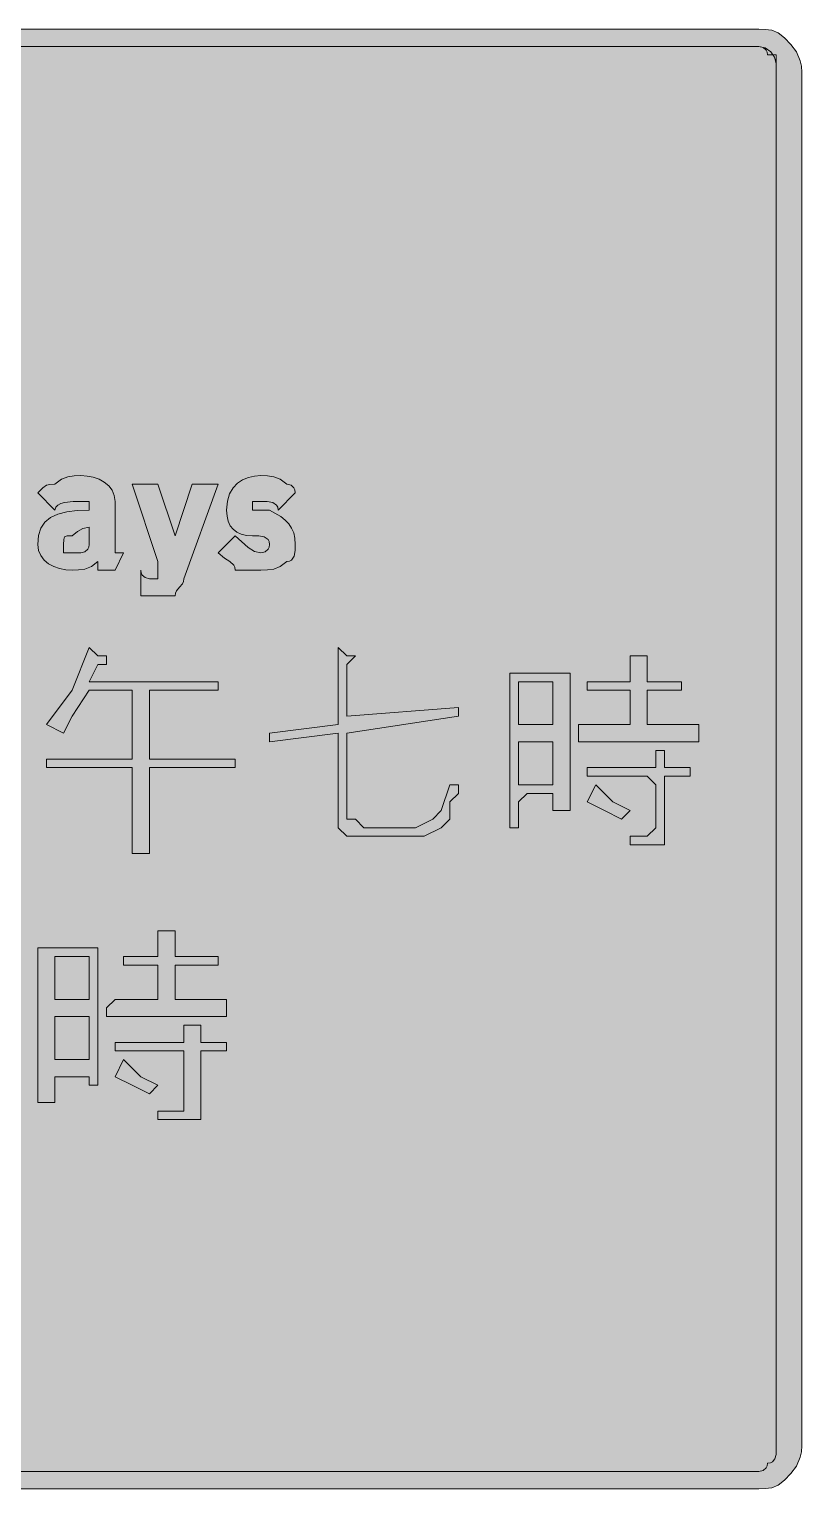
# Model space of a CAD drawing. Header units: metres. Extents: x 11 to 556, y 33 to 238.
# Drawn here: x 447.9 to 555.9, y 34.4 to 238.4 of the extents above; entities that cross this region are included whole.
import ezdxf

# ---------------------------------------------------------------- set-up
doc = ezdxf.new("R2010")
doc.units = ezdxf.units.M
doc.layers.add('FILL_BLACK_000000', color=7, linetype='Continuous', true_color=0x000000)
doc.layers.add('FILL_WHITE_FFFFFF', color=7, linetype='Continuous', true_color=0xffffff)

msp = doc.modelspace()

# ---------------------------------------------------------------- hatches: boundary and pattern name
at = {"layer": 'FILL_BLACK_000000', "true_color": 0x000000}
h = msp.add_hatch(color=7, dxfattribs=at)
h.dxf.hatch_style = 1
h.paths.add_polyline_path([(555.66, 38.81), (555.12, 37.55), (554.35, 36.52), (553.47, 35.6), (552.57, 34.91), (551.67, 34.55), (550.77, 34.42), (549.87, 34.4), (17.07, 34.4), (14.67, 34.55), (13.36, 34.91), (12.77, 35.2), (12.27, 35.6), (11.67, 36.35), (11.26, 37.12), (11.07, 38), (11.07, 40.4), (11.07, 232.4), (11.09, 233.99), (11.22, 235.25), (11.58, 236.28), (12.27, 237.2), (12.67, 237.25), (12.98, 237.39), (13.47, 237.8), (13.96, 238.21), (14.27, 238.35), (14.67, 238.4), (17.07, 238.4), (549.87, 238.4), (550.77, 238.38), (551.67, 238.25), (552.57, 237.89), (553.47, 237.2), (554.35, 236.28), (555.12, 235.25), (555.66, 233.99), (555.82, 233.25), (555.87, 232.4), (555.87, 40.4), (555.82, 39.55), (555.66, 38.81)])
h.paths.add_polyline_path([(550.47, 36.95), (550.88, 37.31), (551.02, 37.6), (551.07, 38), (551.47, 38.05), (551.76, 38.19), (552.12, 38.6), (552.27, 39.2), (552.27, 233.6), (552.27, 234.8), (551.07, 234.8), (551.02, 235.2), (550.88, 235.49), (550.47, 235.85), (549.87, 236), (17.07, 236), (16.23, 235.95), (15.5, 235.79), (14.88, 235.56), (14.37, 235.25), (13.98, 234.89), (13.7, 234.48), (13.53, 234.05), (13.47, 233.6), (13.47, 39.2), (13.62, 38.6), (13.98, 38.19), (14.27, 38.05), (14.67, 38), (14.72, 37.6), (14.88, 37.31), (15.42, 36.95), (16.19, 36.82), (17.07, 36.8), (549.87, 36.8), (550.47, 36.95)], flags=16)
h = msp.add_hatch(color=7, dxfattribs=at)
h.dxf.hatch_style = 1
h.paths.add_polyline_path([(455.07, 172.4), (454, 172.38), (452.82, 172.25), (452.29, 172.11), (451.86, 171.89), (451.58, 171.6), (451.47, 171.2), (449.07, 173.6), (449.78, 174.29), (450.27, 174.65), (450.76, 174.78), (451.47, 174.8), (452.37, 175.49), (453.27, 175.85), (454.17, 175.98), (455.07, 176), (455.97, 175.94), (456.83, 175.77), (457.64, 175.49), (458.37, 175.1), (458.98, 174.59), (459.46, 173.97), (459.76, 173.24), (459.87, 172.4), (459.87, 166.4), (459.87, 165.2), (461.07, 165.2), (459.87, 162.8), (457.47, 162.8), (457.47, 164), (456.57, 163.31), (455.67, 162.95), (454.77, 162.82), (453.87, 162.8), (452.97, 162.86), (452.11, 163.02), (451.3, 163.31), (450.57, 163.7), (449.96, 164.21), (449.48, 164.82), (449.18, 165.56), (449.07, 166.4), (449.18, 167.64), (449.52, 168.67), (450.08, 169.5), (450.87, 170.15), (451.88, 170.63), (453.12, 170.96), (454.58, 171.14), (456.27, 171.2), (456.27, 172.4), (455.07, 172.4)])
h.paths.add_polyline_path([(455.07, 165.2), (455.67, 165.35), (456.08, 165.71), (456.22, 166), (456.27, 166.4), (456.27, 168.8), (455.39, 168.61), (454.62, 168.2), (453.87, 167.6), (453.18, 167.58), (452.82, 167.45), (452.69, 167.09), (452.67, 166.4), (452.67, 165.2), (455.07, 165.2)], flags=16)
h = msp.add_hatch(color=7, dxfattribs=at)
h.dxf.hatch_style = 1
h.paths.add_polyline_path([(483.05, 170.28), (483.66, 169.79), (484.17, 169.25), (484.56, 168.66), (484.85, 167.99), (485.01, 167.25), (485.07, 166.4), (485.05, 165.52), (484.92, 164.75), (484.56, 164.21), (484.27, 164.05), (483.87, 164), (482.97, 163.31), (482.07, 162.95), (481.17, 162.82), (480.27, 162.8), (476.67, 162.8), (476.62, 163.2), (476.46, 163.51), (475.92, 164), (475.15, 164.49), (474.27, 165.2), (476.67, 167.6), (478.47, 165.95), (479.37, 165.41), (480.27, 165.2), (480.87, 165.35), (481.28, 165.71), (481.42, 166), (481.47, 166.4), (481.42, 166.8), (481.26, 167.09), (480.72, 167.45), (479.95, 167.58), (479.07, 167.6), (478.23, 167.66), (477.5, 167.82), (476.88, 168.11), (476.37, 168.5), (475.98, 169.01), (475.7, 169.62), (475.53, 170.36), (475.47, 171.2), (475.58, 172.44), (475.88, 173.47), (476.36, 174.3), (476.97, 174.95), (477.7, 175.43), (478.51, 175.76), (479.37, 175.94), (480.27, 176), (481.17, 175.98), (482.07, 175.85), (482.97, 175.49), (483.87, 174.8), (484.47, 174.65), (484.88, 174.29), (485.02, 174), (485.07, 173.6), (482.67, 171.2), (482.62, 171.6), (482.46, 171.89), (481.92, 172.25), (481.15, 172.38), (480.27, 172.4), (479.07, 172.4), (479.07, 171.2), (481.47, 171.2), (483.05, 170.28)])
h = msp.add_hatch(color=7, dxfattribs=at)
h.dxf.hatch_style = 1
h.paths.add_polyline_path([(470.67, 174.8), (474.27, 174.8), (469.47, 161.6), (469.42, 161.2), (469.28, 160.89), (468.87, 160.4), (468.46, 159.91), (468.32, 159.6), (468.27, 159.2), (467.07, 159.2), (463.47, 159.2), (463.47, 162.8), (463.52, 162.4), (463.66, 162.11), (464.07, 161.75), (464.67, 161.6), (465.87, 161.6), (465.87, 162.8), (465.87, 164), (462.27, 174.8), (465.87, 174.8), (468.27, 167.6), (470.67, 174.8)])
h = msp.add_hatch(color=7, dxfattribs=at)
h.dxf.hatch_style = 1
h.paths.add_polyline_path([(474.27, 146), (464.67, 146), (464.67, 136.4), (476.67, 136.4), (476.67, 135.2), (464.67, 135.2), (464.67, 123.2), (462.27, 123.2), (462.27, 135.2), (450.27, 135.2), (450.27, 136.4), (462.27, 136.4), (462.27, 146), (456.27, 146), (453.87, 142.4), (452.67, 140), (450.27, 141.2), (453.87, 146), (456.27, 152), (457.47, 150.8), (458.67, 150.8), (458.67, 149.6), (457.47, 149.6), (456.27, 147.2), (474.27, 147.2), (474.27, 146)])
h = msp.add_hatch(color=7, dxfattribs=at)
h.dxf.hatch_style = 1
h.paths.add_polyline_path([(491.07, 141.2), (491.07, 152), (492.27, 150.8), (493.47, 150.8), (492.27, 149.6), (492.27, 142.4), (507.87, 143.6), (507.87, 142.4), (492.27, 140), (492.27, 128), (493.47, 128), (494.67, 126.8), (501.87, 126.8), (504.27, 128), (505.47, 129.2), (506.67, 132.8), (507.87, 132.8), (507.87, 131.6), (506.67, 130.4), (506.67, 128), (505.47, 126.8), (503.07, 125.6), (501.87, 125.6), (493.47, 125.6), (492.27, 125.6), (491.07, 126.8), (491.07, 128), (491.07, 140), (481.47, 138.8), (481.47, 140), (491.07, 141.2)])
h = msp.add_hatch(color=7, dxfattribs=at)
h.dxf.hatch_style = 1
h.paths.add_polyline_path([(541.47, 140), (541.47, 138.8), (524.67, 138.8), (524.67, 140), (524.67, 141.2), (531.87, 141.2), (531.87, 146), (527.07, 146), (525.87, 146), (525.87, 147.2), (527.07, 147.2), (531.87, 147.2), (531.87, 150.8), (533.07, 150.8), (534.27, 150.8), (534.27, 149.6), (534.27, 147.2), (539.07, 147.2), (539.07, 146), (534.27, 146), (534.27, 141.2), (541.47, 141.2), (541.47, 140)])
h = msp.add_hatch(color=7, dxfattribs=at)
h.dxf.hatch_style = 1
h.paths.add_polyline_path([(523.47, 148.4), (523.47, 129.2), (521.07, 129.2), (521.07, 130.4), (521.07, 131.6), (517.47, 131.6), (516.27, 130.4), (516.27, 128), (516.27, 126.8), (515.07, 126.8), (515.07, 128), (515.07, 148.4), (523.47, 148.4)])
h.paths.add_polyline_path([(521.07, 132.8), (521.07, 138.8), (517.47, 138.8), (516.27, 138.8), (516.27, 132.8), (517.47, 132.8), (521.07, 132.8)], flags=16)
h.paths.add_polyline_path([(517.47, 147.2), (516.27, 147.2), (516.27, 141.2), (517.47, 141.2), (521.07, 141.2), (521.07, 147.2), (517.47, 147.2)], flags=16)
h = msp.add_hatch(color=7, dxfattribs=at)
h.dxf.hatch_style = 1
h.paths.add_polyline_path([(540.27, 135.2), (540.27, 134), (536.67, 134), (536.67, 132.8), (536.67, 125.6), (536.67, 124.4), (535.47, 124.4), (533.07, 124.4), (531.87, 124.4), (531.87, 125.6), (534.27, 125.6), (535.47, 126.8), (535.47, 132.8), (534.27, 134), (525.87, 134), (525.87, 135.2), (534.27, 135.2), (535.47, 135.2), (535.47, 137.6), (536.67, 137.6), (536.67, 135.2), (540.27, 135.2)])
h = msp.add_hatch(color=7, dxfattribs=at)
h.dxf.hatch_style = 1
h.paths.add_polyline_path([(529.47, 130.4), (531.87, 129.2), (530.67, 128), (528.27, 129.2), (525.87, 130.4), (527.07, 132.8), (529.47, 130.4)])
h = msp.add_hatch(color=7, dxfattribs=at)
h.dxf.hatch_style = 1
h.paths.add_polyline_path([(475.47, 101.6), (475.47, 100.4), (459.87, 100.4), (458.67, 100.4), (458.67, 101.6), (459.87, 102.8), (465.87, 102.8), (465.87, 107.6), (461.07, 107.6), (461.07, 108.8), (465.87, 108.8), (465.87, 112.4), (467.07, 112.4), (468.27, 112.4), (468.27, 111.2), (468.27, 108.8), (474.27, 108.8), (474.27, 107.6), (468.27, 107.6), (468.27, 102.8), (475.47, 102.8), (475.47, 101.6)])
h = msp.add_hatch(color=7, dxfattribs=at)
h.dxf.hatch_style = 1
h.paths.add_polyline_path([(457.47, 90.8), (456.27, 90.8), (456.27, 92), (451.47, 92), (451.47, 88.4), (449.07, 88.4), (449.07, 110), (457.47, 110), (457.47, 90.8)])
h.paths.add_polyline_path([(456.27, 100.4), (451.47, 100.4), (451.47, 94.4), (456.27, 94.4), (456.27, 100.4)], flags=16)
h.paths.add_polyline_path([(456.27, 108.8), (451.47, 108.8), (451.47, 107.6), (451.47, 102.8), (456.27, 102.8), (456.27, 107.6), (456.27, 108.8)], flags=16)
h = msp.add_hatch(color=7, dxfattribs=at)
h.dxf.hatch_style = 1
h.paths.add_polyline_path([(470.67, 99.2), (471.87, 99.2), (471.87, 96.8), (474.27, 96.8), (475.47, 96.8), (475.47, 95.6), (474.27, 95.6), (471.87, 95.6), (471.87, 94.4), (471.87, 87.2), (471.87, 86), (470.67, 86), (467.07, 86), (465.87, 86), (465.87, 87.2), (467.07, 87.2), (469.47, 87.2), (469.47, 88.4), (469.47, 94.4), (469.47, 95.6), (459.87, 95.6), (459.87, 96.8), (469.47, 96.8), (469.47, 99.2), (470.67, 99.2)])
h = msp.add_hatch(color=7, dxfattribs=at)
h.dxf.hatch_style = 1
h.paths.add_polyline_path([(463.47, 92), (465.87, 90.8), (464.67, 89.6), (462.27, 90.8), (459.87, 92), (461.07, 94.4), (463.47, 92)])
at = {"layer": 'FILL_WHITE_FFFFFF', "true_color": 0xffffff}
h = msp.add_hatch(color=7, dxfattribs=at)
h.dxf.hatch_style = 1
h.paths.add_polyline_path([(549.87, 236), (550.75, 235.79), (551.52, 235.25), (552.06, 234.48), (552.27, 233.6), (552.27, 39.2), (552.12, 38.6), (551.76, 38.19), (551.47, 38.05), (551.07, 38), (551.02, 37.6), (550.88, 37.31), (550.47, 36.95), (549.87, 36.8), (17.07, 36.8), (16.19, 36.82), (15.42, 36.95), (14.88, 37.31), (14.72, 37.6), (14.67, 38), (14.27, 38.05), (13.98, 38.19), (13.62, 38.6), (13.47, 39.2), (13.47, 233.6), (13.62, 234.2), (13.98, 234.61), (14.27, 234.75), (14.67, 234.8), (14.72, 235.2), (14.88, 235.49), (15.42, 235.85), (16.19, 235.98), (17.07, 236), (549.87, 236)])

# ---------------------------------------------------------------- linework, layer by layer
at = {"layer": 'FILL_BLACK_000000', "lineweight": 0, "true_color": 0x000000}
for points in [[(17.07, 238.4), (549.87, 238.4), (550.77, 238.38), (551.67, 238.25), (552.57, 237.89), (553.47, 237.2), (554.35, 236.28), (555.12, 235.25), (555.66, 233.99), (555.82, 233.25), (555.87, 232.4), (555.87, 40.4), (555.82, 39.55), (555.66, 38.81), (555.12, 37.55), (554.35, 36.52), (553.47, 35.6), (552.57, 34.91), (551.67, 34.55), (550.77, 34.42), (549.87, 34.4), (17.07, 34.4)], [(17.07, 36.8), (549.87, 36.8), (550.47, 36.95), (550.88, 37.31), (551.02, 37.6), (551.07, 38), (551.47, 38.05), (551.76, 38.19), (552.12, 38.6), (552.27, 39.2), (552.27, 233.6), (552.27, 234.8), (551.07, 234.8), (551.02, 235.2), (550.88, 235.49), (550.47, 235.85), (549.87, 236), (17.07, 236)]]:
    msp.add_lwpolyline(points, dxfattribs=at)
for points in [[(455.07, 172.4), (454, 172.38), (452.82, 172.25), (452.29, 172.11), (451.86, 171.89), (451.58, 171.6), (451.47, 171.2), (449.07, 173.6), (449.78, 174.29), (450.27, 174.65), (450.76, 174.78), (451.47, 174.8), (452.37, 175.49), (453.27, 175.85), (454.17, 175.98), (455.07, 176), (455.97, 175.94), (456.83, 175.77), (457.64, 175.49), (458.37, 175.1), (458.98, 174.59), (459.46, 173.97), (459.76, 173.24), (459.87, 172.4), (459.87, 166.4), (459.87, 165.2), (461.07, 165.2), (459.87, 162.8), (457.47, 162.8), (457.47, 164), (456.57, 163.31), (455.67, 162.95), (454.77, 162.82), (453.87, 162.8), (452.97, 162.86), (452.11, 163.02), (451.3, 163.31), (450.57, 163.7), (449.96, 164.21), (449.48, 164.82), (449.18, 165.56), (449.07, 166.4), (449.18, 167.64), (449.52, 168.67), (450.08, 169.5), (450.87, 170.15), (451.88, 170.63), (453.12, 170.96), (454.58, 171.14), (456.27, 171.2), (456.27, 172.4)], [(483.05, 170.28), (483.66, 169.79), (484.17, 169.25), (484.56, 168.66), (484.85, 167.99), (485.01, 167.25), (485.07, 166.4), (485.05, 165.52), (484.92, 164.75), (484.56, 164.21), (484.27, 164.05), (483.87, 164), (482.97, 163.31), (482.07, 162.95), (481.17, 162.82), (480.27, 162.8), (476.67, 162.8), (476.62, 163.2), (476.46, 163.51), (475.92, 164), (475.15, 164.49), (474.27, 165.2), (476.67, 167.6), (478.47, 165.95), (479.37, 165.41), (480.27, 165.2), (480.87, 165.35), (481.28, 165.71), (481.42, 166), (481.47, 166.4), (481.42, 166.8), (481.26, 167.09), (480.72, 167.45), (479.95, 167.58), (479.07, 167.6), (478.23, 167.66), (477.5, 167.82), (476.88, 168.11), (476.37, 168.5), (475.98, 169.01), (475.7, 169.62), (475.53, 170.36), (475.47, 171.2), (475.58, 172.44), (475.88, 173.47), (476.36, 174.3), (476.97, 174.95), (477.7, 175.43), (478.51, 175.76), (479.37, 175.94), (480.27, 176), (481.17, 175.98), (482.07, 175.85), (482.97, 175.49), (483.87, 174.8), (484.47, 174.65), (484.88, 174.29), (485.02, 174), (485.07, 173.6), (482.67, 171.2), (482.62, 171.6), (482.46, 171.89), (481.92, 172.25), (481.15, 172.38), (480.27, 172.4), (479.07, 172.4), (479.07, 171.2), (481.47, 171.2)], [(470.67, 174.8), (474.27, 174.8), (469.47, 161.6), (469.42, 161.2), (469.28, 160.89), (468.87, 160.4), (468.46, 159.91), (468.32, 159.6), (468.27, 159.2), (467.07, 159.2), (463.47, 159.2), (463.47, 162.8), (463.52, 162.4), (463.66, 162.11), (464.07, 161.75), (464.67, 161.6), (465.87, 161.6), (465.87, 162.8), (465.87, 164), (462.27, 174.8), (465.87, 174.8), (468.27, 167.6)], [(455.07, 165.2), (455.67, 165.35), (456.08, 165.71), (456.22, 166), (456.27, 166.4), (456.27, 168.8), (455.39, 168.61), (454.62, 168.2), (453.87, 167.6), (453.18, 167.58), (452.82, 167.45), (452.69, 167.09), (452.67, 166.4), (452.67, 165.2)], [(474.27, 146), (464.67, 146), (464.67, 136.4), (476.67, 136.4), (476.67, 135.2), (464.67, 135.2), (464.67, 123.2), (462.27, 123.2), (462.27, 135.2), (450.27, 135.2), (450.27, 136.4), (462.27, 136.4), (462.27, 146), (456.27, 146), (453.87, 142.4), (452.67, 140), (450.27, 141.2), (453.87, 146), (456.27, 152), (457.47, 150.8), (458.67, 150.8), (458.67, 149.6), (457.47, 149.6), (456.27, 147.2), (474.27, 147.2)], [(491.07, 141.2), (491.07, 152), (492.27, 150.8), (493.47, 150.8), (492.27, 149.6), (492.27, 142.4), (507.87, 143.6), (507.87, 142.4), (492.27, 140), (492.27, 128), (493.47, 128), (494.67, 126.8), (501.87, 126.8), (504.27, 128), (505.47, 129.2), (506.67, 132.8), (507.87, 132.8), (507.87, 131.6), (506.67, 130.4), (506.67, 128), (505.47, 126.8), (503.07, 125.6), (501.87, 125.6), (493.47, 125.6), (492.27, 125.6), (491.07, 126.8), (491.07, 128), (491.07, 140), (481.47, 138.8), (481.47, 140)], [(541.47, 140), (541.47, 138.8), (524.67, 138.8), (524.67, 140), (524.67, 141.2), (531.87, 141.2), (531.87, 146), (527.07, 146), (525.87, 146), (525.87, 147.2), (527.07, 147.2), (531.87, 147.2), (531.87, 150.8), (533.07, 150.8), (534.27, 150.8), (534.27, 149.6), (534.27, 147.2), (539.07, 147.2), (539.07, 146), (534.27, 146), (534.27, 141.2), (541.47, 141.2)], [(523.47, 148.4), (523.47, 129.2), (521.07, 129.2), (521.07, 130.4), (521.07, 131.6), (517.47, 131.6), (516.27, 130.4), (516.27, 128), (516.27, 126.8), (515.07, 126.8), (515.07, 128), (515.07, 148.4)], [(517.47, 147.2), (516.27, 147.2), (516.27, 141.2), (517.47, 141.2), (521.07, 141.2), (521.07, 147.2)], [(521.07, 132.8), (521.07, 138.8), (517.47, 138.8), (516.27, 138.8), (516.27, 132.8), (517.47, 132.8)], [(540.27, 135.2), (540.27, 134), (536.67, 134), (536.67, 132.8), (536.67, 125.6), (536.67, 124.4), (535.47, 124.4), (533.07, 124.4), (531.87, 124.4), (531.87, 125.6), (534.27, 125.6), (535.47, 126.8), (535.47, 132.8), (534.27, 134), (525.87, 134), (525.87, 135.2), (534.27, 135.2), (535.47, 135.2), (535.47, 137.6), (536.67, 137.6), (536.67, 135.2)], [(529.47, 130.4), (531.87, 129.2), (530.67, 128), (528.27, 129.2), (525.87, 130.4), (527.07, 132.8)], [(475.47, 101.6), (475.47, 100.4), (459.87, 100.4), (458.67, 100.4), (458.67, 101.6), (459.87, 102.8), (465.87, 102.8), (465.87, 107.6), (461.07, 107.6), (461.07, 108.8), (465.87, 108.8), (465.87, 112.4), (467.07, 112.4), (468.27, 112.4), (468.27, 111.2), (468.27, 108.8), (474.27, 108.8), (474.27, 107.6), (468.27, 107.6), (468.27, 102.8), (475.47, 102.8)], [(457.47, 90.8), (456.27, 90.8), (456.27, 92), (451.47, 92), (451.47, 88.4), (449.07, 88.4), (449.07, 110), (457.47, 110)], [(456.27, 108.8), (451.47, 108.8), (451.47, 107.6), (451.47, 102.8), (456.27, 102.8), (456.27, 107.6)], [(456.27, 100.4), (451.47, 100.4), (451.47, 94.4), (456.27, 94.4)], [(470.67, 99.2), (471.87, 99.2), (471.87, 96.8), (474.27, 96.8), (475.47, 96.8), (475.47, 95.6), (474.27, 95.6), (471.87, 95.6), (471.87, 94.4), (471.87, 87.2), (471.87, 86), (470.67, 86), (467.07, 86), (465.87, 86), (465.87, 87.2), (467.07, 87.2), (469.47, 87.2), (469.47, 88.4), (469.47, 94.4), (469.47, 95.6), (459.87, 95.6), (459.87, 96.8), (469.47, 96.8), (469.47, 99.2)], [(463.47, 92), (465.87, 90.8), (464.67, 89.6), (462.27, 90.8), (459.87, 92), (461.07, 94.4)]]:
    msp.add_lwpolyline(points, close=True, dxfattribs=at)
at = {"layer": 'FILL_WHITE_FFFFFF', "lineweight": 0, "true_color": 0xffffff}
msp.add_lwpolyline([(17.07, 236), (549.87, 236), (550.75, 235.79), (551.52, 235.25), (552.06, 234.48), (552.27, 233.6), (552.27, 39.2), (552.12, 38.6), (551.76, 38.19), (551.47, 38.05), (551.07, 38), (551.02, 37.6), (550.88, 37.31), (550.47, 36.95), (549.87, 36.8), (17.07, 36.8)], dxfattribs=at)

doc.saveas('drawing.dxf')
